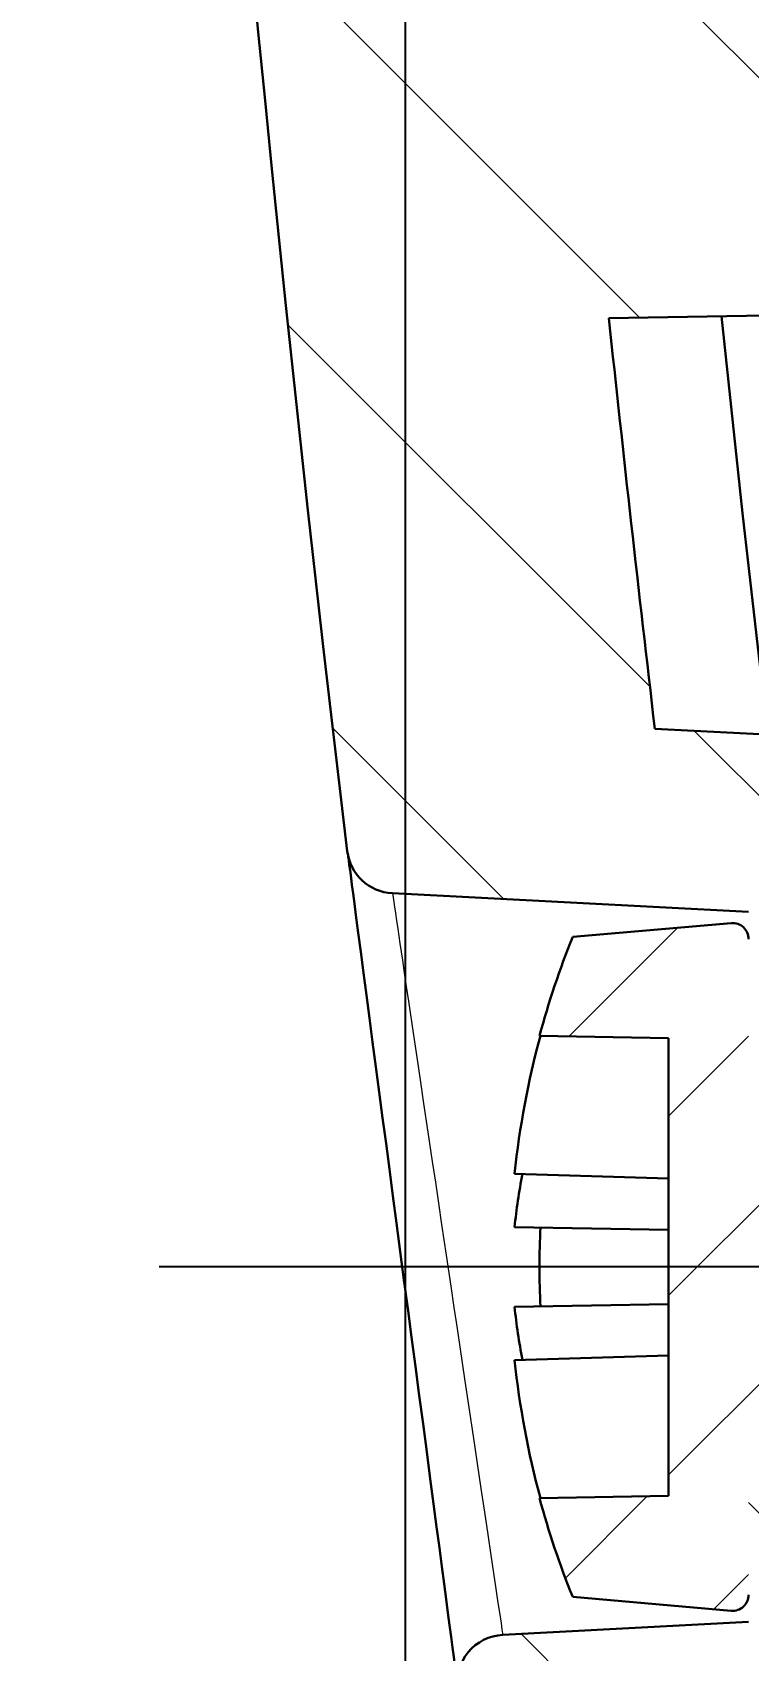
# Model space of a CAD drawing. Header units: millimetres. Extents: x 0 to 1188, y 0 to 841.
# Drawn here: x 209.14 to 213.62, y 48.13 to 58.26 of the extents above; entities that cross this region are included whole.
import ezdxf

# ---------------------------------------------------------------- set-up
doc = ezdxf.new("R2010")
doc.units = ezdxf.units.MM
doc.linetypes.add('SLD-Durchgehend', pattern=[0])
doc.styles.add('SLDTEXTSTYLE3', font='ARIALN.TTF', dxfattribs={"width": 0.87})
doc.dimstyles.new('SLDDIMSTYLE3', dxfattribs={"dimtxt": 3.5, "dimasz": 6, "dimexe": 0, "dimexo": 0.0625, "dimgap": 0.875, "dimtad": 1, "dimrnd": 1e-09, "dimzin": 12, "dimdsep": 46, "dimtxsty": 'SLDTEXTSTYLE3', "dimsah": 1, "dimcen": 0.09, "dimadec": 0, "dimazin": 3, "dimtfac": 1, "dimtmove": 0, "dimatfit": 0, "dimfxl": 0, "dimfrac": 2, "dimtolj": 1, "dimtzin": 12, "dimarcsym": 0})
pattern_1 = [(135.0000000000002, (0, 0), (-1.12253201513364, -1.122532015133648), [])]

# ---------------------------------------------------------------- blocks, each defined once
blk = doc.blocks.new('_D_62')
for p, q in [((211.4714861112844, 79.53041027976505), (211.4714861112844, 31.02946081436197)), ((228.1714861112843, 79.53041027976649), (228.1714861112843, 31.02946081436197)), ((211.4714861112844, 32.02946081436197), (199.4714861112844, 32.02946081436197)), ((211.4714861112844, 32.02946081436197), (228.1714861112843, 32.02946081436197)), ((228.1714861112843, 32.02946081436197), (240.1714861112843, 32.02946081436197))]:
    blk.add_line(p, q)
for points in [[(211.4714861112844, 32.02946081436197), (205.4714861112844, 32.92946081436199), (205.4714861112844, 31.12946081436199)], [(228.1714861112843, 32.02946081436197), (234.1714861112843, 31.12946081436195), (234.1714861112843, 32.92946081436195)]]:
    blk.add_solid(points)
at = {"insert": (214.6268252738869, 36.54119801997905), "char_height": 3.5, "attachment_point": 1, "style": 'SLDTEXTSTYLE3'}
blk.add_mtext('16,70', dxfattribs=at)

msp = doc.modelspace()

# ---------------------------------------------------------------- hatches: boundary and pattern name
at = {"linetype": 'SLD-Durchgehend', "lineweight": 0}
h = msp.add_hatch(dxfattribs=at)
h.set_pattern_fill('ANSI31', scale=0.5, angle=90.0000000000002, style=0)
h.set_pattern_definition(pattern_1)
edge = h.paths.add_edge_path(flags=0)
edge.add_line((211.6312535070743, 71.9964541714043), (211.8313938754469, 71.9964541714043))
edge.add_arc((439.4714861112844, 80.53041027976505), 227.8, 182.106578216694, 182.1469451740539, ccw=False)
edge.add_line((211.8254378909714, 72.15683698785887), (211.6253027543428, 72.15683698785887))
edge.add_arc((439.4714861112844, 80.53041027976505), 227.9999999999999, 181.997214541854, 182.1047295090637, ccw=False)
edge.add_line((211.6099909831928, 72.58440260353625), (211.810112659376, 72.58440260353625))
edge.add_arc((439.4714861112844, 80.53041027976505), 227.8, 181.9586055132902, 181.9989687340629, ccw=False)
edge.add_line((211.8045714189144, 72.74478541999082), (211.6044546092638, 72.74478541999082))
edge.add_arc((439.4714861112844, 80.53041027976505), 227.9999999999999, 180.8959051152615, 181.9568867696259, ccw=False)
edge.add_line((211.4993585372294, 76.96543491395886), (211.3051088125188, 76.96543491395848))
edge.add_line((211.3051088125188, 76.96543491395848), (211.3051088125188, 77.27724332988224))
edge.add_line((211.3051088125188, 77.27724332988224), (211.5051088125188, 77.27724333018128))
edge.add_line((211.5051088125188, 77.27724333018128), (211.5051088125189, 77.4344831053953))
edge.add_line((211.5051088125189, 77.4344831053953), (211.3051088125188, 77.4344831053953))
edge.add_line((211.3051088125188, 77.4344831053953), (211.3051088125188, 77.77318868931627))
edge.add_line((211.3051088125188, 77.77318868931627), (211.5051088125188, 77.77318868925762))
edge.add_line((211.5051088125188, 77.77318868925762), (211.5051088125191, 77.98276022842374))
edge.add_line((211.5051088125191, 77.98276022842374), (211.3051088125188, 77.98276022842374))
edge.add_line((211.3051088125188, 77.98276022842374), (211.3051088125188, 78.63437493870666))
edge.add_line((211.3051088125188, 78.63437493870666), (211.5051088125188, 78.63437493870666))
edge.add_line((211.5051088125188, 78.63437493870666), (211.5051088125188, 78.76902461185867))
edge.add_line((211.5051088125188, 78.76902461185867), (211.3051088125188, 78.7690246137178))
edge.add_line((211.3051088125188, 78.7690246137178), (211.3051088125188, 79.160005631612))
edge.add_line((211.3051088125188, 79.160005631612), (211.5051088125188, 79.16000562933078))
edge.add_line((211.5051088125188, 79.16000562933078), (211.5051088125188, 79.29933878933234))
edge.add_line((211.5051088125188, 79.29933878933234), (211.3051088125188, 79.29933878933235))
edge.add_line((211.3051088125188, 79.29933878933235), (211.3051088125188, 79.81543491395848))
edge.add_line((211.3051088125188, 79.81543491395848), (211.5051088125188, 79.81543491395848))
edge.add_line((211.5051088125188, 79.81543491395848), (211.5051088125188, 80.11543491395848))
edge.add_line((211.5051088125188, 80.11543491395848), (211.3051088125188, 80.11543491395848))
edge.add_line((211.3051088125188, 80.11543491395848), (211.3051088125188, 80.62744962530833))
edge.add_line((211.3051088125188, 80.62744962530833), (211.5051088125188, 80.62744962530833))
edge.add_line((211.5051088125188, 80.62744962530833), (211.5051088125188, 80.76503684730382))
edge.add_line((211.5051088125188, 80.76503684730382), (211.3051088125188, 80.7650368462005))
edge.add_line((211.3051088125188, 80.7650368462005), (211.3051088125188, 81.12100901773857))
edge.add_line((211.3051088125188, 81.12100901773857), (211.5051088125188, 81.12100901786229))
edge.add_line((211.5051088125188, 81.12100901786229), (211.5051088125188, 81.25898692864682))
edge.add_line((211.5051088125188, 81.25898692864682), (211.3051088125188, 81.25898692864682))
edge.add_line((211.3051088125188, 81.25898692864682), (211.3051088125188, 81.95412037144614))
edge.add_line((211.3051088125188, 81.95412037144614), (211.5051088125188, 81.95412037144614))
edge.add_line((211.5051088125188, 81.95412037144614), (211.5051088125188, 82.08018995491695))
edge.add_line((211.5051088125188, 82.08018995491695), (211.3051088125188, 82.08018995491695))
edge.add_line((211.3051088125188, 82.08018995491695), (211.3051088125188, 82.24248511931606))
edge.add_line((211.3051088125188, 82.24248511931606), (211.5051088125188, 82.24248511931606))
edge.add_line((211.5051088125188, 82.24248511931606), (211.5051088125188, 82.42928424659347))
edge.add_line((211.5051088125188, 82.42928424659347), (211.3051088125188, 82.42928424659088))
edge.add_line((211.3051088125188, 82.42928424659088), (211.3051088125188, 82.46394617983356))
edge.add_line((211.3051088125188, 82.46394617983356), (211.5051088125188, 82.46394617983348))
edge.add_line((211.5051088125188, 82.46394617983348), (211.5051088125188, 82.66869814579418))
edge.add_line((211.5051088125188, 82.66869814579418), (211.3051088125188, 82.66869814579418))
edge.add_line((211.3051088125188, 82.66869814579418), (211.3051088125188, 82.9654349139581))
edge.add_line((211.3051088125188, 82.9654349139581), (211.4844894315815, 82.9654349139581))
edge.add_arc((439.4714861112844, 80.53041027976505), 227.9999999999999, 178.6634885530515, 179.3880733029845, ccw=False)
edge.add_line((211.533513751526, 85.84837572926004), (211.7335682243458, 85.84837572925919))
edge.add_arc((439.4714861112844, 80.53041027976505), 227.8, 178.5560001710087, 178.66231493213, ccw=False)
edge.add_line((211.7438279853429, 86.27094374576731), (211.5437645074263, 86.27094374575731))
edge.add_arc((439.4714861112844, 80.53041027976505), 227.9999999999999, 174.9853164956326, 178.5572671054253, ccw=False)
edge.add_line((212.3441949859449, 100.4601274394562), (216.3614861112844, 100.5302495168846))
edge.add_line((216.3614861112844, 100.5302495168846), (216.3614861112844, 101.708432347409))
edge.add_line((216.3614861112844, 101.708432347409), (218.8614861112844, 101.730249516886))
edge.add_line((218.8614861112844, 101.730249516886), (218.8614861112845, 103.3302495168831))
edge.add_line((218.8614861112845, 103.3302495168831), (216.3614861112845, 103.3520666863601))
edge.add_line((216.3614861112845, 103.3520666863601), (216.3614861112845, 104.5302495168846))
edge.add_line((216.3614861112845, 104.5302495168846), (212.7448366701591, 104.593378367702))
edge.add_arc((439.4714861112844, 80.53041027976505), 227.9999999999999, 173.2922425314038, 173.941759236418, ccw=False)
edge.add_line((213.0321816812603, 107.1619969626282), (216.7885748327056, 107.3588611858095))
edge.add_line((216.7885748327056, 107.3588611858095), (216.7885748327056, 108.0088611858091))
edge.add_line((216.7885748327056, 108.0088611858091), (215.2885748327056, 108.0219514874957))
edge.add_line((215.2885748327056, 108.0219514874957), (215.2885748327056, 109.1302495168854))
edge.add_line((215.2885748327056, 109.1302495168854), (213.6185748327056, 109.144823386096))
edge.add_line((213.6185748327056, 109.144823386096), (213.6185748327056, 108.3084359664474))
edge.add_line((213.6185748327056, 108.3084359664474), (211.3912617367176, 108.1917074333188))
edge.add_arc((211.4069625235905, 107.8921185728923), 0.3, 92.99999999999407, 173.1587211048545)
edge.add_arc((439.4714861112844, 80.53041027976505), 229.9999999999999, 173.1587211048525, 186.8413601819421)
edge.add_arc((211.4070013424827, 53.168378426465), 0.3, 186.8413601819423, 267.0000000000066)
edge.add_line((211.3913005556098, 52.86878956603858), (213.6185748327054, 52.75206306732171))
edge.add_line((213.6185748327054, 52.75206306732171), (213.6185748327054, 51.91567564767318))
edge.add_line((213.6185748327054, 51.91567564767318), (215.2885748327055, 51.93024951688375))
edge.add_line((215.2885748327055, 51.93024951688375), (215.2885748327055, 53.03886907203598))
edge.add_line((215.2885748327055, 53.03886907203598), (216.7885748327055, 53.05195937372256))
edge.add_line((216.7885748327055, 53.05195937372256), (216.7885748327055, 53.70163784795964))
edge.add_line((216.7885748327055, 53.70163784795964), (213.03221973075, 53.89850007705167))
edge.add_arc((439.4714861112844, 80.53041027976505), 227.9999999999999, 186.0583218656738, 186.7078393286046, ccw=False)
edge.add_line((212.7448707314825, 56.46712126060974), (216.3614861112843, 56.53024951688455))
edge.add_line((216.3614861112843, 56.53024951688455), (216.3614861112843, 57.70843234740905))
edge.add_line((216.3614861112843, 57.70843234740905), (218.8614861112843, 57.73024951688598))
edge.add_line((218.8614861112843, 57.73024951688598), (218.8614861112843, 59.33024951688312))
edge.add_line((218.8614861112843, 59.33024951688312), (216.3614861112843, 59.35206668636008))
edge.add_line((216.3614861112843, 59.35206668636008), (216.3614861112843, 60.53024951688456))
edge.add_line((216.3614861112843, 60.53024951688456), (212.3442232423441, 60.60037110109563))
edge.add_arc((439.4714861112844, 80.53041027976505), 227.9999999999999, 183.9444885079042, 185.0147647377993, ccw=False)
edge.add_line((212.0115802202793, 64.84630329035978), (212.412531678862, 64.84630329035978))
edge.add_arc((439.4714861112844, 80.53041027976505), 227.5999999999999, 183.9009655996922, 183.951431826967, ccw=False)
edge.add_line((212.398805168066, 65.04630329035976), (211.9978779042209, 65.04630329035976))
edge.add_arc((439.4714861112844, 80.53041027976505), 227.9999999999999, 183.7933656909497, 183.8941112338223, ccw=False)
edge.add_line((211.9710032187591, 65.44630329035977), (212.3718830373641, 65.44630329035977))
edge.add_arc((439.4714861112844, 80.53041027976505), 227.5999999999999, 183.3083883586358, 183.8000421982163, ccw=False)
edge.add_line((212.2508092139755, 67.39557147874648), (211.8501426268228, 67.39557147874648))
edge.add_arc((439.4714861112844, 80.53041027976505), 227.9999999999999, 183.2142970453456, 183.3025777262221, ccw=False)
edge.add_line((211.8301748154578, 67.74630329035978), (212.23080619573, 67.74630329035978))
edge.add_arc((439.4714861112844, 80.53041027976505), 227.5999999999999, 183.1695258681399, 183.2199520229362, ccw=False)
edge.add_line((212.2196428816217, 67.94630329035977), (211.81903114697, 67.94630329035977))
edge.add_arc((439.4714861112844, 80.53041027976505), 227.9999999999999, 182.1450610080418, 183.163959632384, ccw=False)
h = msp.add_hatch(dxfattribs=at)
h.set_pattern_fill('ANSI31', scale=0.25, style=0)
h.set_pattern_definition([(45, (0, 0), (-0.561266007566822, 0.5612660075668221), [])])
edge = h.paths.add_edge_path(flags=0)
edge.add_line((220.6268942171426, 49.73024951688597), (221.6185748327054, 49.73024951688596))
edge.add_line((221.6185748327054, 49.73024951688596), (221.6185748327054, 51.33024951688312))
edge.add_line((221.6185748327054, 51.33024951688312), (221.2435315063111, 51.33024951688311))
edge.add_spline(control_points=[(221.2435315063111, 51.33024951688314), (221.218545836597, 51.38646733223005), (221.1935601624453, 51.44268514560469), (221.1685744858301, 51.49890295788448)], knot_values=[0.0003078823030002328, 0.0003078823030002328, 0.0003078823030002328, 0.0003078823030002328, 0.0004924426943559607, 0.0004924426943559607, 0.0004924426943559607, 0.0004924426943559607], weights=[1, 1, 1, 1], degree=3, periodic=0)
edge.add_spline(control_points=[(221.1685744856775, 51.49890295781659), (221.1514374959274, 51.46034476565145), (221.1343005048671, 51.42178657406863), (221.1171635113847, 51.3832283835623), (221.1093147811704, 51.36556876111163), (221.1014660504848, 51.34790913887038), (221.0936173192277, 51.33024951688311)], knot_values=[1.584347287099192e-14, 1.584347287099192e-14, 1.584347287099192e-14, 1.584347287099192e-14, 0.000126584736072862, 0.000126584736072862, 0.000126584736072862, 0.0001845604506411611, 0.0001845604506411611, 0.0001845604506411611, 0.0001845604506411611], weights=[1, 1, 1, 1, 1, 1, 1], degree=3, periodic=0)
edge.add_line((221.0936173192277, 51.33024951688313), (219.9685744345811, 51.33024951688313))
edge.add_spline(control_points=[(219.9685744345811, 51.33024951688314), (219.937549107231, 51.40005658158564), (219.9065237726138, 51.46986364305829), (219.8754984344753, 51.53967070296594), (219.857677793728, 51.57976717284748), (219.8398571517477, 51.61986364218099), (219.8220365088903, 51.65996011112469), (219.804215866033, 51.70005658006839), (219.7863952222941, 51.74015304862031), (219.7685745779059, 51.78024951688364)], knot_values=[0, 0, 0, 0, 0.000229173242277577, 0.000229173242277577, 0.000229173242277577, 0.0003608080370790649, 0.0003608080370790649, 0.0003608080370790649, 0.0004924428318805595, 0.0004924428318805595, 0.0004924428318805595, 0.0004924428318805595], weights=[1, 1, 1, 1, 1, 1, 1, 1, 1, 1], degree=3, periodic=0)
edge.add_spline(control_points=[(219.7685745779059, 51.78024951688363), (219.7375491939031, 51.71044243489351), (219.7065238079901, 51.64063535375231), (219.6754984187233, 51.57082827410176), (219.6576777576613, 51.53073181324898), (219.6398570954803, 51.49063535289357), (219.6220364316754, 51.45053889325986), (219.6042157678706, 51.41044243362614), (219.5863951024571, 51.37034597470738), (219.568574434581, 51.33024951688312)], knot_values=[0, 0, 0, 0, 0.0002291733586970489, 0.0002291733586970489, 0.0002291733586970489, 0.0003608081534985438, 0.0003608081534985438, 0.0003608081534985438, 0.000492442948300038, 0.000492442948300038, 0.000492442948300038, 0.000492442948300038], weights=[1, 1, 1, 1, 1, 1, 1, 1, 1, 1], degree=3, periodic=0)
edge.add_line((219.5685744345811, 51.33024951688313), (218.5685744345811, 51.33024951688313))
edge.add_spline(control_points=[(218.5685744345811, 51.33024951688316), (218.537549107231, 51.40005658158565), (218.5065237726137, 51.46986364305829), (218.4754984344752, 51.53967070296594), (218.457677793728, 51.57976717284748), (218.4398571517477, 51.619863642181), (218.4220365088904, 51.6599601111247), (218.404215866033, 51.70005658006839), (218.3863952222941, 51.74015304862031), (218.3685745779058, 51.78024951688365)], knot_values=[0, 0, 0, 0, 0.0002291732422775615, 0.0002291732422775615, 0.0002291732422775615, 0.0003608080370790533, 0.0003608080370790533, 0.0003608080370790533, 0.0004924428318805518, 0.0004924428318805518, 0.0004924428318805518, 0.0004924428318805518], weights=[1, 1, 1, 1, 1, 1, 1, 1, 1, 1], degree=3, periodic=0)
edge.add_spline(control_points=[(218.3685745779059, 51.78024951688364), (218.3375491939033, 51.71044243489406), (218.3065238079906, 51.6406353537534), (218.275498418724, 51.57082827410339), (218.2576777576621, 51.53073181325063), (218.239857095481, 51.49063535289522), (218.2220364316762, 51.45053889326151), (218.2042157678713, 51.4104424336278), (218.1863951024578, 51.37034597470905), (218.1685744345817, 51.33024951688478)], knot_values=[0, 0, 0, 0, 0.0002291733586952523, 0.0002291733586952523, 0.0002291733586952523, 0.000360808153496737, 0.000360808153496737, 0.000360808153496737, 0.0004924429482982319, 0.0004924429482982319, 0.0004924429482982319, 0.0004924429482982319], weights=[1, 1, 1, 1, 1, 1, 1, 1, 1, 1], degree=3, periodic=0)
edge.add_line((218.1685744345811, 51.33024951688313), (217.1685744345811, 51.33024951688313))
edge.add_spline(control_points=[(217.168574434581, 51.33024951688316), (217.137549107231, 51.40005658158565), (217.1065237726137, 51.4698636430583), (217.0754984344753, 51.53967070296594), (217.057677793728, 51.57976717284749), (217.0398571517477, 51.619863642181), (217.0220365088904, 51.6599601111247), (217.004215866033, 51.70005658006841), (216.9863952222941, 51.74015304862032), (216.9685745779059, 51.78024951688365)], knot_values=[0, 0, 0, 0, 0.0002291732422775733, 0.0002291732422775733, 0.0002291732422775733, 0.0003608080370790619, 0.0003608080370790619, 0.0003608080370790619, 0.0004924428318805597, 0.0004924428318805597, 0.0004924428318805597, 0.0004924428318805597], weights=[1, 1, 1, 1, 1, 1, 1, 1, 1, 1], degree=3, periodic=0)
edge.add_spline(control_points=[(216.9685745779059, 51.78024951688365), (216.9375491939033, 51.71044243489408), (216.9065238079906, 51.64063535375342), (216.875498418724, 51.57082827410341), (216.857677757662, 51.53073181325065), (216.839857095481, 51.49063535289523), (216.8220364316762, 51.45053889326152), (216.8042157678713, 51.4104424336278), (216.7863951024578, 51.37034597470905), (216.7685744345817, 51.33024951688478)], knot_values=[0, 0, 0, 0, 0.0002291733586952599, 0.0002291733586952599, 0.0002291733586952599, 0.0003608081534967481, 0.0003608081534967481, 0.0003608081534967481, 0.0004924429482982467, 0.0004924429482982467, 0.0004924429482982467, 0.0004924429482982467], weights=[1, 1, 1, 1, 1, 1, 1, 1, 1, 1], degree=3, periodic=0)
edge.add_line((216.7685744345811, 51.33024951688313), (215.7685744345811, 51.33024951688313))
edge.add_spline(control_points=[(215.7685744345811, 51.33024951688316), (215.737549107231, 51.40005658158565), (215.7065237726137, 51.46986364305829), (215.6754984344753, 51.53967070296594), (215.657677793728, 51.57976717284749), (215.6398571517477, 51.619863642181), (215.6220365088903, 51.6599601111247), (215.6042158660329, 51.70005658006841), (215.5863952222941, 51.74015304862033), (215.5685745779058, 51.78024951688366)], knot_values=[0, 0, 0, 0, 0.0002291732422775774, 0.0002291732422775774, 0.0002291732422775774, 0.0003608080370790726, 0.0003608080370790726, 0.0003608080370790726, 0.0004924428318805673, 0.0004924428318805673, 0.0004924428318805673, 0.0004924428318805673], weights=[1, 1, 1, 1, 1, 1, 1, 1, 1, 1], degree=3, periodic=0)
edge.add_spline(control_points=[(215.5685745779059, 51.78024951688365), (215.5375491939033, 51.71044243489408), (215.5065238079906, 51.64063535375343), (215.475498418724, 51.57082827410342), (215.4576777576621, 51.53073181325066), (215.439857095481, 51.49063535289523), (215.4220364316762, 51.45053889326152), (215.4042157678713, 51.41044243362781), (215.3863951024578, 51.37034597470905), (215.3685744345817, 51.33024951688478)], knot_values=[0, 0, 0, 0, 0.0002291733586952455, 0.0002291733586952455, 0.0002291733586952455, 0.0003608081534967405, 0.0003608081534967405, 0.0003608081534967405, 0.0004924429482982421, 0.0004924429482982421, 0.0004924429482982421, 0.0004924429482982421], weights=[1, 1, 1, 1, 1, 1, 1, 1, 1, 1], degree=3, periodic=0)
edge.add_line((215.368574434581, 51.33024951688314), (214.6185748327054, 51.33024951688314))
edge.add_line((214.6185748327054, 51.33024951688314), (214.6185748327054, 51.33586920774544))
edge.add_line((214.6185748327054, 51.33586920774544), (213.6185748327054, 51.53024951688457))
edge.add_line((213.6185748327054, 51.53024951688457), (213.6185748327054, 52.58236073124578))
edge.add_arc((213.5185748327054, 52.58236073124579), 0.09999999999999985, 359.9999999999968, 454.9999999999973)
edge.add_line((213.5098592584307, 52.68198020105496), (212.5185748327054, 52.59525405147365))
edge.add_arc((217.6488794925501, 50.53024951688455), 5.530304659844475, 158.0746678260792, 164.8359322187038)
edge.add_line((212.311135988136, 51.97688834941388), (213.1185748327054, 51.96279445195636))
edge.add_line((213.1185748327054, 51.96279445195636), (213.1185748327054, 49.09770458181278))
edge.add_line((213.1185748327054, 49.09770458181278), (212.311135988136, 49.08361068435526))
edge.add_arc((217.6488794925501, 50.53024951688455), 5.530304659844475, 195.1640677812967, 201.9253321739264)
edge.add_line((212.5185748327054, 48.46524498229494), (213.5098592584307, 48.37851883271418))
edge.add_arc((213.5185748327054, 48.47813830252335), 0.09999999999999985, 264.9999999999878, 360.0000000000008)
edge.add_line((213.6185748327054, 48.47813830252335), (213.6185748327054, 49.53024951688456))
edge.add_line((213.6185748327054, 49.53024951688456), (214.6185748327054, 49.72462982602369))
edge.add_line((214.6185748327054, 49.72462982602369), (214.6185748327054, 49.73024951688598))
edge.add_line((214.6185748327054, 49.73024951688598), (214.7221372615552, 49.73024951688598))
edge.add_spline(control_points=[(214.7221372615551, 49.73024951688598), (214.7385572056603, 49.69330460569244), (214.7549771516375, 49.65635969533096), (214.7713970988776, 49.61941478553073), (214.8037897720679, 49.54653121460918), (214.8361824500812, 49.47364764583123), (214.8685751305709, 49.40076407815388)], knot_values=[0.0001318810998810095, 0.0001318810998810095, 0.0001318810998810095, 0.0001318810998810095, 0.0002531694721498507, 0.0002531694721498507, 0.0002531694721498507, 0.0004924427498832972, 0.0004924427498832972, 0.0004924427498832972, 0.0004924427498832972], weights=[1, 1, 1, 1, 1, 1, 1], degree=3, periodic=0)
edge.add_spline(control_points=[(214.8685751316102, 49.40076407861581), (214.8857121182504, 49.43932227214616), (214.9028491044135, 49.4778804658885), (214.9199860933868, 49.5164386583819), (214.93712308236, 49.55499685087531), (214.9542600726949, 49.59355504276357), (214.9713970649952, 49.63211323377828), (214.9859357896302, 49.66482532886267), (215.000474515677, 49.69753742331962), (215.0150132437277, 49.73024951688593)], knot_values=[6.442541435063757e-14, 6.442541435063757e-14, 6.442541435063757e-14, 6.442541435063757e-14, 0.0001265847360263186, 0.0001265847360263186, 0.0001265847360263186, 0.0002531694720526324, 0.0002531694720526324, 0.0002531694720526324, 0.0003605617488206151, 0.0003605617488206151, 0.0003605617488206151, 0.0003605617488206151], weights=[1, 1, 1, 1, 1, 1, 1, 1, 1, 1], degree=3, periodic=0)
edge.add_line((215.0150132437275, 49.73024951688599), (216.0685752308299, 49.73024951688598))
edge.add_spline(control_points=[(216.0685752308306, 49.73024951688431), (216.0996005581804, 49.66044245218236), (216.1306258927974, 49.59063539071026), (216.1616512309356, 49.52082833080316), (216.1794718716828, 49.48073186092162), (216.1972925136631, 49.4406353915881), (216.2151131565206, 49.40053892264442), (216.2329337993779, 49.36044245370071), (216.2507544431168, 49.3203459851488), (216.268575087505, 49.28024951688546)], knot_values=[0, 0, 0, 0, 0.0002291732422757686, 0.0002291732422757686, 0.0002291732422757686, 0.0003608080370772639, 0.0003608080370772639, 0.0003608080370772639, 0.000492442831878755, 0.000492442831878755, 0.000492442831878755, 0.000492442831878755], weights=[1, 1, 1, 1, 1, 1, 1, 1, 1, 1], degree=3, periodic=0)
edge.add_spline(control_points=[(216.268575087505, 49.28024951688548), (216.2996004715078, 49.3500565988756), (216.3306258574208, 49.4198636800168), (216.3616512466876, 49.48967075966736), (216.3794719077495, 49.52976722052012), (216.3972925699306, 49.56986368087553), (216.4151132337354, 49.60996014050924), (216.4329338975403, 49.65005660014296), (216.4507545629538, 49.69015305906171), (216.4685752308299, 49.73024951688598)], knot_values=[0, 0, 0, 0, 0.0002291733586970415, 0.0002291733586970415, 0.0002291733586970415, 0.0003608081534985285, 0.0003608081534985285, 0.0003608081534985285, 0.0004924429483000247, 0.0004924429483000247, 0.0004924429483000247, 0.0004924429483000247], weights=[1, 1, 1, 1, 1, 1, 1, 1, 1, 1], degree=3, periodic=0)
edge.add_line((216.4685752308298, 49.73024951688598), (217.4685752308298, 49.73024951688597))
edge.add_spline(control_points=[(217.4685752308306, 49.73024951688431), (217.4996005581804, 49.66044245218236), (217.5306258927974, 49.59063539071026), (217.5616512309356, 49.52082833080316), (217.5794718716829, 49.48073186092162), (217.5972925136632, 49.4406353915881), (217.6151131565206, 49.40053892264441), (217.6329337993779, 49.36044245370071), (217.6507544431168, 49.3203459851488), (217.668575087505, 49.28024951688546)], knot_values=[0, 0, 0, 0, 0.0002291732422757683, 0.0002291732422757683, 0.0002291732422757683, 0.0003608080370772628, 0.0003608080370772628, 0.0003608080370772628, 0.0004924428318787547, 0.0004924428318787547, 0.0004924428318787547, 0.0004924428318787547], weights=[1, 1, 1, 1, 1, 1, 1, 1, 1, 1], degree=3, periodic=0)
edge.add_spline(control_points=[(217.668575087505, 49.28024951688548), (217.6996004715079, 49.3500565988756), (217.7306258574208, 49.41986368001679), (217.7616512466876, 49.48967075966736), (217.7794719077496, 49.52976722052012), (217.7972925699306, 49.56986368087553), (217.8151132337354, 49.60996014050924), (217.8329338975403, 49.65005660014295), (217.8507545629538, 49.6901530590617), (217.8685752308299, 49.73024951688597)], knot_values=[0, 0, 0, 0, 0.0002291733586970496, 0.0002291733586970496, 0.0002291733586970496, 0.0003608081534985367, 0.0003608081534985367, 0.0003608081534985367, 0.000492442948300029, 0.000492442948300029, 0.000492442948300029, 0.000492442948300029], weights=[1, 1, 1, 1, 1, 1, 1, 1, 1, 1], degree=3, periodic=0)
edge.add_line((217.8685752308298, 49.73024951688597), (218.8685752308298, 49.73024951688597))
edge.add_spline(control_points=[(218.8685752308306, 49.73024951688429), (218.8996005581804, 49.66044245218234), (218.9306258927974, 49.59063539071025), (218.9616512309356, 49.52082833080316), (218.9794718716829, 49.48073186092161), (218.9972925136632, 49.4406353915881), (219.0151131565206, 49.4005389226444), (219.0329337993779, 49.36044245370071), (219.0507544431168, 49.32034598514878), (219.0685750875051, 49.28024951688545)], knot_values=[0, 0, 0, 0, 0.0002291732422757586, 0.0002291732422757586, 0.0002291732422757586, 0.0003608080370772503, 0.0003608080370772503, 0.0003608080370772503, 0.0004924428318787447, 0.0004924428318787447, 0.0004924428318787447, 0.0004924428318787447], weights=[1, 1, 1, 1, 1, 1, 1, 1, 1, 1], degree=3, periodic=0)
edge.add_spline(control_points=[(219.068575087505, 49.28024951688546), (219.0996004715078, 49.35005659887558), (219.1306258574208, 49.41986368001678), (219.1616512466876, 49.48967075966734), (219.1794719077496, 49.52976722052011), (219.1972925699306, 49.56986368087553), (219.2151132337355, 49.60996014050924), (219.2329338975403, 49.65005660014295), (219.2507545629538, 49.6901530590617), (219.2685752308299, 49.73024951688597)], knot_values=[0, 0, 0, 0, 0.0002291733586970535, 0.0002291733586970535, 0.0002291733586970535, 0.0003608081534985473, 0.0003608081534985473, 0.0003608081534985473, 0.0004924429483000404, 0.0004924429483000404, 0.0004924429483000404, 0.0004924429483000404], weights=[1, 1, 1, 1, 1, 1, 1, 1, 1, 1], degree=3, periodic=0)
edge.add_line((219.2685752308298, 49.73024951688597), (220.3102562881403, 49.73024951688598))
edge.add_spline(control_points=[(220.3102562881403, 49.73024951688597), (220.3134995841235, 49.72295209127862), (220.3167428802045, 49.71565466571479), (220.3199861763759, 49.70835724019107), (220.3371231353007, 49.66979903432582), (220.3542600967092, 49.63124082956443), (220.371397059783, 49.5926826255432), (220.4037897426054, 49.51979901905608), (220.4361824312812, 49.44691541517047), (220.4685751230177, 49.37403181264519)], knot_values=[0.0001026276389206106, 0.0001026276389206106, 0.0001026276389206106, 0.0001026276389206106, 0.0001265847360728704, 0.0001265847360728704, 0.0001265847360728704, 0.0002531694721457336, 0.0002531694721457336, 0.0002531694721457336, 0.0004924428596233332, 0.0004924428596233332, 0.0004924428596233332, 0.0004924428596233332], weights=[1, 1, 1, 1, 1, 1, 1, 1, 1, 1], degree=3, periodic=0)
edge.add_spline(control_points=[(220.4685751195056, 49.37403181108424), (220.4857121034371, 49.41259000585182), (220.5028490909319, 49.45114819903571), (220.5199860765834, 49.48970639303882), (220.5371230622349, 49.52826458704193), (220.5542600488495, 49.56682278061702), (220.5713970368402, 49.60538097358055), (220.589896095064, 49.64700382218322), (220.6083951548719, 49.6886266700819), (220.6268942171426, 49.73024951688596)], knot_values=[1.176498997120873e-12, 1.176498997120873e-12, 1.176498997120873e-12, 1.176498997120873e-12, 0.0001265847361178463, 0.0001265847361178463, 0.0001265847361178463, 0.0002531694722356913, 0.0002531694722356913, 0.0002531694722356913, 0.0003898153288459028, 0.0003898153288459028, 0.0003898153288459028, 0.0003898153288459028], weights=[1, 1, 1, 1, 1, 1, 1, 1, 1, 1], degree=3, periodic=0)
h = msp.add_hatch(dxfattribs=at)
h.set_pattern_fill('ANSI31', scale=0.5, angle=90.0000000000002, style=0)
h.set_pattern_definition(pattern_1)
edge = h.paths.add_edge_path(flags=0)
edge.add_line((219.3614861112843, 41.46183454656739), (219.3614861112843, 43.46457923856325))
edge.add_line((219.3614861112843, 43.46457923856325), (217.2496471293845, 43.57525602980797))
edge.add_spline(control_points=[(217.2496471293845, 43.57525602980798), (216.6990757742787, 43.91435761651348), (216.1621884427398, 44.27676113726262), (215.6418935163215, 44.66070370160358), (215.1172555556381, 45.04785113231575), (214.6085537427836, 45.45759058980501), (214.1186646974312, 45.88786590415706)], knot_values=[2.731019972147605e-05, 2.731019972147605e-05, 2.731019972147605e-05, 2.731019972147605e-05, 0.001967172829784401, 0.001967172829784401, 0.001967172829784401, 0.003923270452071178, 0.003923270452071178, 0.003923270452071178, 0.003923270452071178], weights=[1, 1, 1, 1, 1, 1, 1], degree=3, periodic=0)
edge.add_arc((439.4714861112844, 80.53041027976505), 227.9999999999999, 188.4038039695167, 188.739426215764, ccw=False)
edge.add_line((213.9196059996545, 47.20850490043667), (216.7885748327055, 47.35886118580911))
edge.add_line((216.7885748327055, 47.35886118580911), (216.7885748327055, 48.00918271157169))
edge.add_line((216.7885748327055, 48.00918271157169), (215.2885748327054, 48.02227301325784))
edge.add_line((215.2885748327054, 48.02227301325784), (215.2885748327055, 49.13024951688538))
edge.add_line((215.2885748327055, 49.13024951688538), (213.6185748327054, 49.14482338609514))
edge.add_line((213.6185748327054, 49.14482338609514), (213.6185748327054, 48.30843596644691))
edge.add_line((213.6185748327054, 48.30843596644691), (212.0812243690253, 48.22786684266568))
edge.add_arc((212.0969251558981, 47.92827798223986), 0.3, 93.00000000000027, 188.1597468915076)
edge.add_arc((439.4714861112844, 80.53041027976505), 229.9999999999999, 188.1597468914858, 188.8160813661847)
edge.add_spline(control_points=[(212.1888432922628, 45.27987449375129), (212.208570168119, 45.15268276803153), (212.2505289261622, 45.02714286366457), (212.3112449452292, 44.91365079455278), (212.3734572650258, 44.79736179856042), (212.4571701484363, 44.69041198215561), (212.5551128776411, 44.60209026840813)], knot_values=[4.388541835720877e-17, 4.388541835720877e-17, 4.388541835720877e-17, 4.388541835720877e-17, 0.0003861372327341352, 0.0003861372327341352, 0.0003861372327341352, 0.0007820771214823133, 0.0007820771214823133, 0.0007820771214823133, 0.0007820771214823133], weights=[1, 1, 1, 1, 1, 1, 1], degree=3, periodic=0)
edge.add_spline(control_points=[(212.5551128776411, 44.60209026840813), (213.2359722887535, 43.98811238052313), (213.9518371422502, 43.41090895014514), (214.6959610453907, 42.87535503008952), (215.2673921474334, 42.46408996327864), (215.8566316723382, 42.07651800080061), (216.4604907194746, 41.71454188176484)], knot_values=[3.018807543932269e-05, 3.018807543932269e-05, 3.018807543932269e-05, 3.018807543932269e-05, 0.002780613986473315, 0.002780613986473315, 0.002780613986473315, 0.004891390622317312, 0.004891390622317312, 0.004891390622317312, 0.004891390622317312], weights=[1, 1, 1, 1, 1, 1, 1], degree=3, periodic=0)
edge.add_spline(control_points=[(216.4604907194745, 41.71454188176488), (216.5432886917498, 41.66490962269655), (216.6357975815309, 41.62888809554416), (216.7303566874087, 41.6094602585902), (216.7726376037568, 41.60077334534743), (216.8156929348636, 41.59525391345755), (216.858797866316, 41.59299487972397)], knot_values=[8.98054548522398e-17, 8.98054548522398e-17, 8.98054548522398e-17, 8.98054548522398e-17, 0.000289602811067269, 0.000289602811067269, 0.000289602811067269, 0.000417618323967147, 0.000417618323967147, 0.000417618323967147, 0.000417618323967147], weights=[1, 1, 1, 1, 1, 1, 1], degree=3, periodic=0)
edge.add_line((216.858797866316, 41.59299487972397), (219.3614861112843, 41.46183454656739))

# ---------------------------------------------------------------- linework, layer by layer
at = {"color": 7, "linetype": 'SLD-Durchgehend', "lineweight": 30}
for p, q in [((212.7448705914894, 56.46712053887055), (216.3614860228726, 56.53024930826829)), ((216.7885747231075, 53.70163824729131), (213.0322199273386, 53.89849935046838)), ((211.3913003313818, 52.86878999642537), (213.6185750323811, 52.75206361285851)), ((213.5098594199398, 52.68197972647355), (212.5185750383416, 52.59525496832536)), ((212.311135973362, 51.97688844374822), (213.1185749504247, 51.96279380790399)), ((213.1185749504247, 51.96279380790399), (213.1185749504247, 49.09770284167932)), ((213.1185749504247, 51.08409282139943), (212.15504398155, 51.11322272888825)), ((213.1185749504247, 50.76279398373769), (212.15504398155, 50.77961366943524)), ((213.1185749504247, 50.29770452849076), (212.15504398155, 50.28088670543836)), ((213.1185749504247, 49.97640569082902), (212.15504398155, 49.9472757833402)), ((213.1185749504247, 49.09770284167932), (212.311135973362, 49.08361006848024)), ((212.5185750383416, 48.46524540654825), (213.5098594199398, 48.37852064840006)), ((213.6185750323811, 48.30843676201509), (212.0812245603183, 48.22786618343996))]:
    msp.add_line(p, q, dxfattribs=at)
msp.add_line((227.0252053755436, 50.5304070634488), (209.9329877512197, 50.5304070634488))
at = {"color": 7, "linetype": 'SLD-Durchgehend', "lineweight": 30, "flags": 128}
for points in [[(213.4484438184181, 56.47940282098458), (213.5793742682317, 55.24798203579591), (213.7382998089769, 53.86149604193375)], [(211.1141890245953, 53.10310330561803), (211.1148688900748, 53.09860874287293), (211.116263079969, 53.08828410081075), (211.1184088471809, 53.07198036781953), (211.1216656822243, 53.04722581378625), (211.1262598964849, 53.01230307988332), (211.1324392217675, 52.96533648244546), (211.1382804769555, 52.92094592324899), (211.1453007865229, 52.86759045294927), (211.1536044585982, 52.80448776058362), (211.1632026690522, 52.73154657653973), (211.1776735592165, 52.62158159486459), (211.1935358453074, 52.5010554151933), (211.2107215407768, 52.37048212758706), (211.2290192354002, 52.2314785080354), (211.2480601254383, 52.08683479897187), (211.2677669111171, 51.93714332155393), (211.2880865070501, 51.78281572035954), (211.3089779350439, 51.6241574691932), (211.3301394465843, 51.46347079745934), (211.3513149279633, 51.30268540553258), (211.3725770223418, 51.14126112631963), (211.3944640341678, 50.97511131636308), (211.4170802715698, 50.80344248882935), (211.4402278285006, 50.62775966099904), (211.4636072847524, 50.45033525995419), (211.4872144493738, 50.2712028133075), (211.511045131413, 50.09039584867165), (211.5350923459509, 49.90796465746568), (211.5590268704572, 49.72640890947984), (211.5825725677886, 49.54782221786187), (211.6057094145098, 49.37235731951402), (211.6279060910919, 49.20403752795862), (211.6485972847321, 49.04715065232919), (211.6675096522549, 48.90376795403169), (211.684707920579, 48.77338651887582), (211.700312695978, 48.65510110131906), (211.7144259582737, 48.54812193981813), (211.7271296638527, 48.45183436147379), (211.7383614141026, 48.36671520344423), (211.7486171382943, 48.28899074665712), (211.7581892717162, 48.21644816867517), (211.7669977206269, 48.14970214239763), (211.7749470244625, 48.0894641982715), (211.7801605682352, 48.04995749465631), (211.7844614158848, 48.01736865512537), (211.7879422340074, 47.99099732510255), (211.7907823021987, 47.96947632304834), (211.7934435564557, 47.94931132666277), (211.7956400807479, 47.93267045489954), (211.7967218119183, 47.92447109095262), (211.7970063309648, 47.92130086890863)]]:
    msp.add_lwpolyline(points, dxfattribs=at)
at = {"color": 7, "linetype": 'SLD-Durchgehend', "lineweight": 0, "flags": 128}
msp.add_lwpolyline([(211.3913003313818, 52.86878999642537), (211.3917734432497, 52.86559555999444), (211.3931974354663, 52.85598803631471), (211.3973800051489, 52.82776151172326), (211.4038927439132, 52.78381053678201), (211.4096920895853, 52.74467822484181), (211.4165526773313, 52.69838776759313), (211.4244395825544, 52.6451757209699), (211.4378576125482, 52.55465302936242), (211.4533464382866, 52.45017353765176), (211.4651216152587, 52.370755936424), (211.4777894649187, 52.28532757929967), (211.4912866573313, 52.19431873730824), (211.5125236060002, 52.05114279262231), (211.5353163290301, 51.89751368335889), (211.5517741959074, 51.78659875265763), (211.5688481326678, 51.67155433766053), (211.5864529232958, 51.5529522704284), (211.6130272816399, 51.37396138481305), (211.640454265801, 51.1892726676862), (211.6596623282412, 51.05996039084599), (211.6791353519538, 50.92888418904946), (211.6987792733589, 50.79668481222794), (211.7275124374309, 50.60336087218926), (211.7563093970993, 50.40966254047559), (211.7759877774396, 50.27732905320332), (211.7955562617162, 50.14575925044225), (211.8149203206876, 50.01558643154309), (211.8424716364124, 49.83041901461289), (211.8693118873516, 49.6500795739095), (211.8959775153079, 49.47095830313371), (211.9215022731104, 49.29954279534028), (211.9448384228626, 49.14286453596758), (211.9667799170592, 48.99557773343729), (211.9877258274236, 48.85500762931512), (212.0068789418319, 48.72648883930849), (212.0235430966595, 48.61469660274194), (212.0382789480963, 48.51585347525285), (212.0513081509152, 48.42846934072183), (212.0620849500874, 48.35619870893167), (212.0703052687922, 48.30107558838533), (212.0762638706246, 48.26112557522463), (212.079979382036, 48.23621455899881), (212.0812245603183, 48.22786618343996)], dxfattribs=at)
at = {"color": 7, "linetype": 'SLD-Durchgehend', "lineweight": 30}
for centre, radius, start, end in [((439.4714861112844, 80.5304102797658), 230, 173.1587211048527, 186.8413601819423), ((439.4714861112844, 80.5304102797658), 228, 186.0583218656748, 186.7078393286056), ((211.4070013424828, 53.16837842646498), 0.3000000000000515, 186.8413601819429, 267.0000000000066), ((213.5185748327055, 52.58236073124576), 0.1000000000113682, 0, 94.99999999942666), ((217.6488794925502, 50.53024951688455), 5.530304659844488, 158.0746678260793, 164.8359322187041), ((217.6531337383263, 50.53026399148672), 5.528908740708352, 164.8332259975746, 173.9475805332264), ((216.3250263324375, 50.33547449355323), 4.193567981357416, 169.3324572346784, 173.9204240325573), ((217.6738653393621, 50.5302501874368), 5.362729532553323, 177.3650236508919, 182.6349763491089), ((216.3245609161347, 50.7249573740671), 4.193097927132743, 186.0793186700357, 190.66780006273), ((217.6530979905575, 50.53023094456217), 5.528872815136827, 186.0524216734596, 195.166816524872), ((217.6488794925502, 50.53024951688455), 5.530304659844883, 195.1640677812967, 201.9253321739318), ((213.5185748327055, 48.47813830252333), 0.1000000000113612, 265.0000000005738, 0), ((212.0969251558982, 47.92827798223985), 0.3000000000000801, 92.99999999999962, 188.1597468915944)]:
    msp.add_arc(centre, radius, start, end, dxfattribs=at)

# ---------------------------------------------------------------- dimensions: what is measured, and where the dimension line sits
dim = msp.add_linear_dim(base=(228.1714861112843, 32.02946081436514), p1=(211.4714861112844, 80.53041027976505), p2=(228.1714861112843, 80.53041027976649), dimstyle='SLDDIMSTYLE3')
dim.commit()
dim.dimension.update_dxf_attribs({"geometry": '_D_62', "text_midpoint": (219.5591182971425, 32.02946081436514), "dimtype": 160})

doc.saveas('drawing.dxf')
